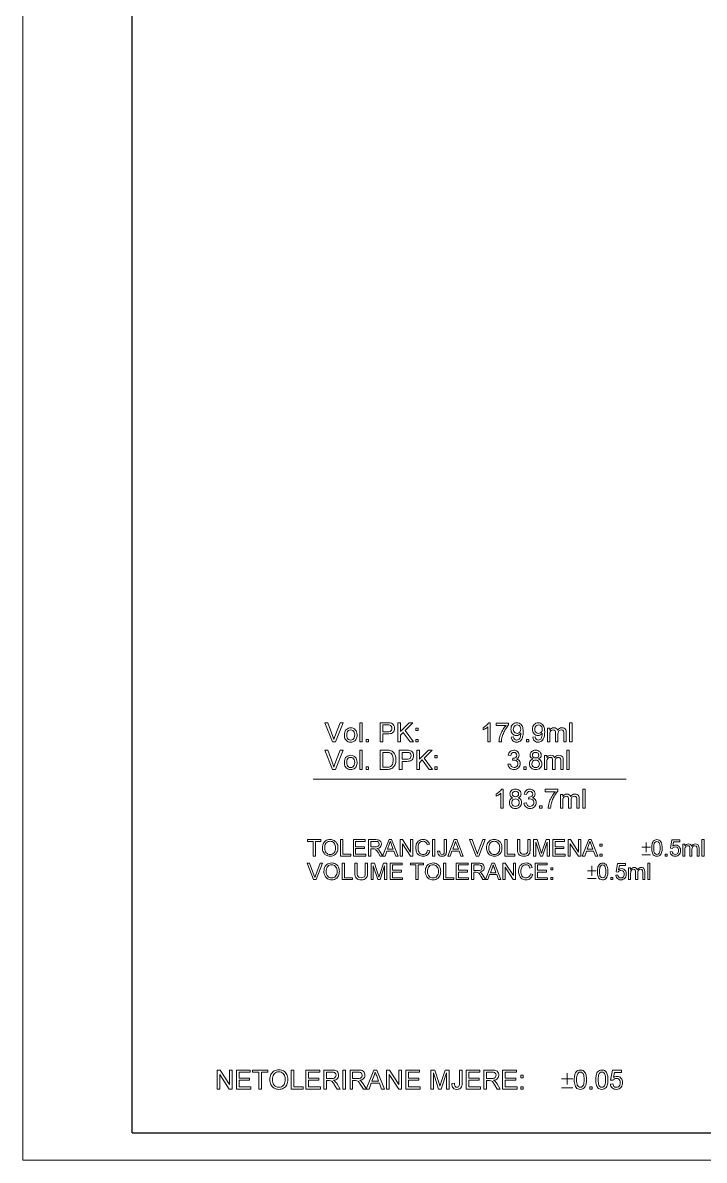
# Model space of a CAD drawing. Extents: x 0 to 297, y 0 to 420.
# Drawn here: x 0 to 124.7, y 0 to 208.2 of the extents above; entities that cross this region are included whole.
import ezdxf

# ---------------------------------------------------------------- set-up
doc = ezdxf.new("R2010")
doc.units = 0

msp = doc.modelspace()

# ---------------------------------------------------------------- linework, layer by layer
at = {"color": 7, "lineweight": 13}
for q in [(0, 420), (297, 0)]:
    msp.add_line((0, 0), q, dxfattribs=at)
at = {"color": 7, "lineweight": 30}
for q in [(20, 415), (292, 5)]:
    msp.add_line((20, 5), q, dxfattribs=at)
at = {"color": 7, "lineweight": 18}
msp.add_line((53.11, 69.75), (110.39, 69.75), dxfattribs=at)
at = {"color": 7, "lineweight": 13}
for points in [[(56.68, 76.58), (55.27, 80.08), (55.79, 80.08), (56.74, 77.56), (56.81, 77.37), (56.88, 77.18), (56.93, 77), (56.99, 77.19), (57.05, 77.38), (57.12, 77.56), (58.08, 80.08), (58.6, 80.08), (57.24, 76.58)], [(58.83, 77.85), (58.84, 78.11), (58.89, 78.35), (58.97, 78.55), (59.07, 78.73), (59.21, 78.88), (59.38, 79), (59.57, 79.09), (59.77, 79.14), (60, 79.16), (60.24, 79.14), (60.46, 79.07), (60.66, 78.97), (60.83, 78.82), (60.98, 78.63), (61.08, 78.42), (61.14, 78.17), (61.16, 77.88), (61.15, 77.65), (61.12, 77.45), (61.08, 77.27), (61.02, 77.12), (60.91, 76.95), (60.77, 76.8), (60.6, 76.69), (60.41, 76.6), (60.21, 76.55), (60, 76.53), (59.75, 76.56), (59.52, 76.62), (59.32, 76.72), (59.15, 76.87), (59.03, 77.02), (58.94, 77.19), (58.88, 77.39), (58.84, 77.6)], [(61.65, 76.58), (61.65, 80.08), (62.08, 80.08), (62.08, 76.58)], [(65.39, 76.58), (65.39, 80.08), (66.69, 80.08), (66.9, 80.08), (67.07, 80.07), (67.21, 80.05), (67.44, 79.99), (67.63, 79.89), (67.79, 79.75), (67.91, 79.56), (67.99, 79.33), (68.01, 79.09), (68, 78.88), (67.95, 78.68), (67.86, 78.51), (67.74, 78.35), (67.61, 78.24), (67.45, 78.15), (67.25, 78.09), (67.01, 78.05), (66.75, 78.04), (65.88, 78.04), (65.88, 76.58)], [(65.88, 78.43), (66.74, 78.43), (67, 78.45), (67.2, 78.51), (67.35, 78.6), (67.45, 78.73), (67.51, 78.89), (67.53, 79.07), (67.5, 79.28), (67.42, 79.45), (67.3, 79.59), (67.14, 79.66), (66.98, 79.69), (66.73, 79.69), (65.88, 79.69)], [(68.6, 76.58), (68.6, 80.08), (69.08, 80.08), (69.08, 78.46), (70.7, 80.08), (71.37, 80.08), (69.93, 78.64), (71.47, 76.58), (70.87, 76.58), (69.59, 78.3), (69.08, 77.8), (69.08, 76.58)], [(85.51, 76.58), (85.08, 76.58), (85.08, 79.31), (84.96, 79.21), (84.82, 79.11), (84.66, 79.02), (84.5, 78.93), (84.34, 78.85), (84.2, 78.79), (84.2, 79.21), (84.38, 79.3), (84.55, 79.39), (84.7, 79.5), (84.84, 79.62), (85.01, 79.78), (85.14, 79.93), (85.23, 80.08), (85.51, 80.08)], [(86.58, 79.6), (86.58, 80.03), (88.87, 80.03), (88.87, 79.68), (88.74, 79.53), (88.61, 79.36), (88.48, 79.17), (88.35, 78.96), (88.22, 78.74), (88.11, 78.54), (88.02, 78.35), (87.93, 78.15), (87.85, 77.94), (87.78, 77.74), (87.72, 77.54), (87.66, 77.31), (87.61, 77.08), (87.58, 76.84), (87.56, 76.58), (87.12, 76.58), (87.13, 76.75), (87.15, 76.94), (87.18, 77.14), (87.23, 77.35), (87.29, 77.57), (87.36, 77.8), (87.45, 78.03), (87.54, 78.25), (87.65, 78.47), (87.77, 78.69), (87.9, 78.9), (88.03, 79.09), (88.16, 79.27), (88.29, 79.44), (88.43, 79.6)], [(89.35, 77.46), (89.79, 77.51), (89.86, 77.24), (89.98, 77.06), (90.14, 76.96), (90.34, 76.92), (90.52, 76.94), (90.68, 77.01), (90.81, 77.11), (90.91, 77.23), (90.98, 77.4), (91.05, 77.61), (91.08, 77.78), (91.1, 77.95), (91.11, 78.12), (91.1, 78.21), (90.96, 78.02), (90.77, 77.88), (90.54, 77.78), (90.3, 77.75), (90.1, 77.77), (89.92, 77.83), (89.75, 77.93), (89.6, 78.07), (89.47, 78.24), (89.38, 78.43), (89.32, 78.65), (89.31, 78.9), (89.33, 79.15), (89.38, 79.38), (89.48, 79.58), (89.61, 79.76), (89.77, 79.9), (89.95, 80), (90.16, 80.06), (90.38, 80.08), (90.59, 80.06), (90.79, 80), (90.98, 79.9), (91.15, 79.76), (91.29, 79.59), (91.4, 79.38), (91.46, 79.19), (91.51, 78.97), (91.53, 78.7), (91.54, 78.4), (91.54, 78.15), (91.52, 77.91), (91.49, 77.7), (91.45, 77.51), (91.4, 77.34), (91.29, 77.1), (91.15, 76.9), (90.98, 76.74), (90.78, 76.63), (90.56, 76.56), (90.32, 76.53), (90.07, 76.56), (89.85, 76.64), (89.66, 76.78), (89.51, 76.96), (89.41, 77.19)], [(91.1, 78.91), (91.08, 79.13), (91.02, 79.32), (90.92, 79.48), (90.79, 79.6), (90.63, 79.67), (90.44, 79.69), (90.25, 79.67), (90.08, 79.59), (89.94, 79.47), (89.83, 79.3), (89.77, 79.1), (89.74, 78.87), (89.76, 78.67), (89.83, 78.49), (89.93, 78.34), (90.07, 78.23), (90.24, 78.16), (90.43, 78.14), (90.62, 78.16), (90.78, 78.23), (90.92, 78.34), (91.02, 78.5), (91.08, 78.68)], [(93.29, 77.46), (93.73, 77.51), (93.8, 77.24), (93.92, 77.06), (94.08, 76.96), (94.28, 76.92), (94.45, 76.94), (94.62, 77.01), (94.75, 77.11), (94.85, 77.23), (94.92, 77.4), (94.98, 77.61), (95.02, 77.78), (95.04, 77.95), (95.04, 78.12), (95.04, 78.21), (94.9, 78.02), (94.7, 77.88), (94.48, 77.78), (94.24, 77.75), (94.04, 77.77), (93.85, 77.83), (93.69, 77.93), (93.53, 78.07), (93.41, 78.24), (93.32, 78.43), (93.26, 78.65), (93.24, 78.9), (93.26, 79.15), (93.32, 79.38), (93.42, 79.58), (93.55, 79.76), (93.71, 79.9), (93.89, 80), (94.09, 80.06), (94.31, 80.08), (94.53, 80.06), (94.73, 80), (94.92, 79.9), (95.09, 79.76), (95.23, 79.59), (95.34, 79.38), (95.4, 79.19), (95.44, 78.97), (95.47, 78.7), (95.48, 78.4), (95.47, 78.15), (95.46, 77.91), (95.43, 77.7), (95.39, 77.51), (95.34, 77.34), (95.23, 77.1), (95.09, 76.9), (94.91, 76.74), (94.72, 76.63), (94.5, 76.56), (94.25, 76.53), (94, 76.56), (93.78, 76.64), (93.6, 76.78), (93.45, 76.96), (93.35, 77.19)], [(95.04, 78.91), (95.02, 79.13), (94.96, 79.32), (94.86, 79.48), (94.73, 79.6), (94.57, 79.67), (94.38, 79.69), (94.19, 79.67), (94.02, 79.59), (93.88, 79.47), (93.77, 79.3), (93.7, 79.1), (93.68, 78.87), (93.7, 78.67), (93.76, 78.49), (93.87, 78.34), (94.01, 78.23), (94.17, 78.16), (94.37, 78.14), (94.55, 78.16), (94.72, 78.23), (94.85, 78.34), (94.96, 78.5), (95.02, 78.68)], [(95.97, 76.58), (95.97, 79.11), (96.4, 79.11), (96.4, 78.73), (96.54, 78.91), (96.71, 79.04), (96.92, 79.13), (97.15, 79.16), (97.4, 79.13), (97.6, 79.04), (97.74, 78.89), (97.84, 78.7), (98, 78.9), (98.19, 79.04), (98.4, 79.13), (98.63, 79.16), (98.86, 79.14), (99.06, 79.07), (99.21, 78.95), (99.33, 78.79), (99.39, 78.58), (99.42, 78.31), (99.42, 76.58), (98.98, 76.58), (98.98, 78.16), (98.97, 78.38), (98.94, 78.52), (98.79, 78.7), (98.67, 78.75), (98.53, 78.77), (98.29, 78.73), (98.09, 78.6), (97.99, 78.46), (97.93, 78.27), (97.91, 78.03), (97.91, 76.58), (97.47, 76.58), (97.47, 78.21), (97.45, 78.45), (97.37, 78.63), (97.23, 78.74), (97.03, 78.77), (96.85, 78.75), (96.69, 78.68), (96.56, 78.56), (96.47, 78.4), (96.43, 78.26), (96.41, 78.09), (96.4, 77.88), (96.4, 76.58)], [(100.05, 76.58), (100.05, 80.08), (100.49, 80.08), (100.49, 76.58)], [(59.26, 77.85), (59.29, 77.57), (59.36, 77.33), (59.47, 77.15), (59.62, 77.03), (59.8, 76.95), (60, 76.92), (60.19, 76.95), (60.36, 77.03), (60.52, 77.16), (60.63, 77.34), (60.7, 77.57), (60.72, 77.86), (60.7, 78.14), (60.63, 78.36), (60.51, 78.54), (60.36, 78.67), (60.19, 78.75), (60, 78.77), (59.8, 78.75), (59.62, 78.67), (59.47, 78.54), (59.36, 78.36), (59.29, 78.13)], [(71.9, 78.67), (71.9, 79.11), (72.34, 79.11), (72.34, 78.67)], [(56.68, 71.56), (55.27, 75.06), (55.79, 75.06), (56.74, 72.54), (56.81, 72.34), (56.88, 72.15), (56.93, 71.97), (56.99, 72.16), (57.05, 72.35), (57.12, 72.54), (58.08, 75.06), (58.6, 75.06), (57.24, 71.56)], [(61.65, 71.56), (61.65, 75.06), (62.08, 75.06), (62.08, 71.56)], [(62.81, 76.58), (62.81, 77.02), (63.25, 77.02), (63.25, 76.58)], [(65.39, 71.56), (65.39, 75.06), (66.58, 75.06), (66.83, 75.05), (67.04, 75.04), (67.2, 75.01), (67.39, 74.95), (67.56, 74.87), (67.71, 74.76), (67.88, 74.59), (68.02, 74.39), (68.12, 74.16), (68.18, 73.97), (68.22, 73.77), (68.25, 73.55), (68.26, 73.33), (68.25, 73.07), (68.22, 72.84), (68.17, 72.62), (68.1, 72.43), (68.02, 72.26), (67.93, 72.11), (67.78, 71.93), (67.61, 71.79), (67.42, 71.69), (67.2, 71.62), (67.03, 71.58), (66.84, 71.56), (66.64, 71.56)], [(68.89, 71.56), (68.89, 75.06), (70.19, 75.06), (70.4, 75.05), (70.57, 75.04), (70.71, 75.03), (70.94, 74.96), (71.13, 74.86), (71.29, 74.72), (71.41, 74.53), (71.49, 74.31), (71.51, 74.06), (71.5, 73.85), (71.45, 73.66), (71.36, 73.48), (71.24, 73.32), (71.11, 73.21), (70.95, 73.13), (70.75, 73.06), (70.51, 73.03), (70.25, 73.02), (69.38, 73.02), (69.38, 71.56)], [(71.9, 76.58), (71.9, 77.02), (72.34, 77.02), (72.34, 76.58)], [(72.1, 71.56), (72.1, 75.06), (72.58, 75.06), (72.58, 73.44), (74.2, 75.06), (74.87, 75.06), (73.43, 73.62), (74.97, 71.56), (74.37, 71.56), (73.09, 73.28), (72.58, 72.77), (72.58, 71.56)], [(88.77, 72.48), (89.21, 72.53), (89.27, 72.33), (89.34, 72.17), (89.44, 72.05), (89.63, 71.94), (89.87, 71.9), (90.07, 71.92), (90.24, 71.99), (90.38, 72.1), (90.49, 72.25), (90.55, 72.41), (90.57, 72.6), (90.55, 72.78), (90.49, 72.94), (90.38, 73.07), (90.25, 73.18), (90.09, 73.24), (89.91, 73.26), (89.77, 73.25), (89.61, 73.21), (89.66, 73.6), (89.73, 73.59), (89.96, 73.63), (90.18, 73.73), (90.33, 73.9), (90.38, 74.15), (90.34, 74.36), (90.23, 74.52), (90.06, 74.63), (89.84, 74.67), (89.63, 74.63), (89.46, 74.52), (89.33, 74.34), (89.26, 74.09), (88.82, 74.13), (88.87, 74.34), (88.94, 74.52), (89.04, 74.68), (89.16, 74.82), (89.36, 74.95), (89.58, 75.03), (89.83, 75.06), (90.01, 75.04), (90.18, 75), (90.34, 74.94), (90.54, 74.79), (90.69, 74.6), (90.78, 74.39), (90.81, 74.16), (90.78, 73.94), (90.69, 73.75), (90.54, 73.58), (90.33, 73.46), (90.53, 73.39), (90.69, 73.29), (90.82, 73.16), (90.93, 73), (90.99, 72.81), (91.01, 72.6), (90.99, 72.38), (90.93, 72.18), (90.82, 71.99), (90.68, 71.83), (90.51, 71.69), (90.31, 71.59), (90.1, 71.53), (89.86, 71.51), (89.64, 71.53), (89.45, 71.58), (89.27, 71.66), (89.11, 71.78), (88.98, 71.93), (88.88, 72.09), (88.81, 72.28)], [(92.17, 76.58), (92.17, 77.02), (92.61, 77.02), (92.61, 76.58)], [(93.33, 73.47), (93.1, 73.58), (92.94, 73.74), (92.84, 73.94), (92.81, 74.17), (92.84, 74.41), (92.93, 74.62), (93.08, 74.8), (93.23, 74.91), (93.41, 74.99), (93.6, 75.04), (93.82, 75.06), (94.04, 75.04), (94.24, 74.99), (94.41, 74.91), (94.57, 74.8), (94.72, 74.61), (94.82, 74.4), (94.85, 74.16), (94.82, 73.93), (94.72, 73.74), (94.56, 73.58), (94.33, 73.47), (94.52, 73.38), (94.67, 73.27), (94.79, 73.13), (94.88, 72.96), (94.93, 72.77), (94.95, 72.57), (94.93, 72.35), (94.87, 72.16), (94.77, 71.98), (94.64, 71.81), (94.47, 71.68), (94.28, 71.59), (94.07, 71.53), (93.83, 71.51), (93.59, 71.53), (93.37, 71.59), (93.18, 71.68), (93.02, 71.82), (92.88, 71.98), (92.79, 72.16), (92.73, 72.36), (92.71, 72.58), (92.73, 72.8), (92.78, 72.99), (92.87, 73.15), (92.99, 73.29), (93.15, 73.39)], [(99.51, 71.56), (99.51, 75.06), (99.95, 75.06), (99.95, 71.56)], [(58.83, 72.82), (58.84, 73.09), (58.89, 73.32), (58.97, 73.53), (59.07, 73.71), (59.21, 73.86), (59.38, 73.98), (59.57, 74.06), (59.77, 74.12), (60, 74.13), (60.24, 74.11), (60.46, 74.05), (60.66, 73.94), (60.83, 73.79), (60.98, 73.61), (61.08, 73.39), (61.14, 73.14), (61.16, 72.86), (61.15, 72.63), (61.12, 72.42), (61.08, 72.25), (61.02, 72.09), (60.91, 71.92), (60.77, 71.78), (60.6, 71.66), (60.41, 71.58), (60.21, 71.53), (60, 71.51), (59.75, 71.53), (59.52, 71.59), (59.32, 71.7), (59.15, 71.85), (59.03, 71.99), (58.94, 72.17), (58.88, 72.36), (58.84, 72.58)], [(59.26, 72.82), (59.29, 72.54), (59.36, 72.31), (59.47, 72.13), (59.62, 72), (59.8, 71.92), (60, 71.9), (60.19, 71.92), (60.36, 72), (60.52, 72.13), (60.63, 72.31), (60.7, 72.55), (60.72, 72.84), (60.7, 73.11), (60.63, 73.34), (60.51, 73.51), (60.36, 73.64), (60.19, 73.72), (60, 73.75), (59.8, 73.72), (59.62, 73.64), (59.47, 73.52), (59.36, 73.34), (59.29, 73.11)], [(65.88, 71.95), (66.6, 71.95), (66.81, 71.95), (66.98, 71.98), (67.13, 72.01), (67.3, 72.09), (67.43, 72.2), (67.53, 72.32), (67.61, 72.47), (67.68, 72.65), (67.73, 72.85), (67.76, 73.08), (67.77, 73.33), (67.76, 73.6), (67.73, 73.83), (67.67, 74.03), (67.6, 74.19), (67.47, 74.37), (67.33, 74.51), (67.17, 74.6), (67.03, 74.64), (66.83, 74.66), (66.59, 74.67), (65.88, 74.67)], [(69.38, 73.41), (70.24, 73.41), (70.5, 73.42), (70.7, 73.48), (70.85, 73.57), (70.95, 73.7), (71.01, 73.86), (71.03, 74.05), (71, 74.25), (70.92, 74.43), (70.8, 74.56), (70.64, 74.64), (70.48, 74.66), (70.23, 74.67), (69.38, 74.67)], [(75.4, 73.65), (75.4, 74.09), (75.84, 74.09), (75.84, 73.65)], [(93.15, 72.59), (93.16, 72.41), (93.22, 72.24), (93.31, 72.1), (93.46, 71.99), (93.64, 71.92), (93.83, 71.9), (94.03, 71.92), (94.19, 71.98), (94.33, 72.09), (94.43, 72.23), (94.49, 72.39), (94.51, 72.57), (94.49, 72.76), (94.43, 72.92), (94.32, 73.06), (94.18, 73.17), (94.02, 73.24), (93.82, 73.26), (93.62, 73.24), (93.46, 73.17), (93.32, 73.07), (93.23, 72.93), (93.17, 72.77)], [(93.24, 74.17), (93.28, 73.96), (93.4, 73.79), (93.58, 73.68), (93.83, 73.65), (94.08, 73.68), (94.26, 73.79), (94.37, 73.96), (94.41, 74.15), (94.37, 74.35), (94.26, 74.52), (94.07, 74.63), (93.83, 74.67), (93.58, 74.63), (93.4, 74.52), (93.28, 74.36)], [(95.43, 71.56), (95.43, 74.09), (95.87, 74.09), (95.87, 73.71), (96, 73.88), (96.18, 74.02), (96.38, 74.1), (96.61, 74.13), (96.86, 74.1), (97.06, 74.01), (97.21, 73.87), (97.31, 73.67), (97.47, 73.88), (97.66, 74.02), (97.86, 74.11), (98.09, 74.13), (98.33, 74.11), (98.52, 74.04), (98.68, 73.93), (98.79, 73.76), (98.86, 73.55), (98.88, 73.29), (98.88, 71.56), (98.45, 71.56), (98.45, 73.13), (98.43, 73.35), (98.4, 73.5), (98.25, 73.68), (98.13, 73.73), (97.99, 73.75), (97.75, 73.7), (97.55, 73.57), (97.45, 73.43), (97.4, 73.24), (97.38, 73.01), (97.38, 71.56), (96.94, 71.56), (96.94, 73.18), (96.91, 73.43), (96.83, 73.6), (96.7, 73.71), (96.49, 73.75), (96.32, 73.72), (96.16, 73.65), (96.03, 73.54), (95.94, 73.38), (95.9, 73.24), (95.88, 73.06), (95.87, 72.85), (95.87, 71.56)], [(62.81, 71.56), (62.81, 72), (63.25, 72), (63.25, 71.56)], [(75.4, 71.56), (75.4, 72), (75.84, 72), (75.84, 71.56)], [(91.64, 71.56), (91.64, 72), (92.08, 72), (92.08, 71.56)], [(87.9, 64.44), (87.46, 64.44), (87.46, 67.17), (87.35, 67.07), (87.21, 66.97), (87.05, 66.88), (86.88, 66.79), (86.73, 66.71), (86.59, 66.65), (86.59, 67.07), (86.77, 67.16), (86.93, 67.26), (87.09, 67.36), (87.23, 67.48), (87.39, 67.64), (87.52, 67.79), (87.62, 67.94), (87.9, 67.94)], [(89.64, 66.35), (89.41, 66.47), (89.24, 66.63), (89.15, 66.82), (89.12, 67.06), (89.15, 67.29), (89.24, 67.5), (89.39, 67.69), (89.54, 67.8), (89.72, 67.88), (89.91, 67.93), (90.13, 67.94), (90.35, 67.93), (90.55, 67.88), (90.72, 67.8), (90.87, 67.68), (91.03, 67.49), (91.13, 67.28), (91.16, 67.04), (91.13, 66.82), (91.03, 66.63), (90.87, 66.47), (90.64, 66.35), (90.83, 66.27), (90.98, 66.15), (91.1, 66.01), (91.18, 65.85), (91.24, 65.66), (91.25, 65.45), (91.23, 65.24), (91.18, 65.04), (91.08, 64.86), (90.95, 64.7), (90.78, 64.57), (90.59, 64.47), (90.38, 64.41), (90.14, 64.4), (89.9, 64.41), (89.68, 64.47), (89.49, 64.57), (89.33, 64.7), (89.19, 64.86), (89.1, 65.05), (89.04, 65.25), (89.02, 65.47), (89.04, 65.68), (89.09, 65.87), (89.18, 66.04), (89.3, 66.18), (89.46, 66.28)], [(89.55, 67.06), (89.59, 66.85), (89.7, 66.68), (89.89, 66.57), (90.14, 66.53), (90.39, 66.57), (90.57, 66.68), (90.68, 66.84), (90.72, 67.04), (90.68, 67.24), (90.56, 67.41), (90.38, 67.52), (90.14, 67.55), (89.89, 67.52), (89.71, 67.41), (89.59, 67.25)], [(91.69, 65.37), (92.13, 65.42), (92.19, 65.21), (92.26, 65.05), (92.36, 64.93), (92.55, 64.82), (92.79, 64.78), (92.99, 64.81), (93.16, 64.87), (93.3, 64.99), (93.41, 65.13), (93.47, 65.3), (93.49, 65.49), (93.47, 65.67), (93.41, 65.82), (93.3, 65.96), (93.17, 66.06), (93.01, 66.12), (92.83, 66.14), (92.69, 66.13), (92.53, 66.1), (92.58, 66.49), (92.65, 66.48), (92.88, 66.51), (93.1, 66.62), (93.25, 66.79), (93.3, 67.04), (93.26, 67.24), (93.15, 67.41), (92.98, 67.52), (92.76, 67.55), (92.55, 67.52), (92.38, 67.41), (92.25, 67.23), (92.18, 66.97), (91.74, 67.02), (91.79, 67.23), (91.86, 67.41), (91.96, 67.57), (92.08, 67.7), (92.28, 67.84), (92.5, 67.92), (92.75, 67.94), (92.93, 67.93), (93.1, 67.89), (93.26, 67.82), (93.46, 67.68), (93.61, 67.49), (93.7, 67.27), (93.73, 67.04), (93.7, 66.83), (93.61, 66.64), (93.46, 66.47), (93.25, 66.34), (93.45, 66.28), (93.61, 66.18), (93.75, 66.05), (93.85, 65.88), (93.91, 65.7), (93.93, 65.49), (93.91, 65.27), (93.85, 65.06), (93.74, 64.88), (93.6, 64.71), (93.43, 64.57), (93.23, 64.47), (93.02, 64.41), (92.78, 64.4), (92.56, 64.41), (92.37, 64.46), (92.19, 64.55), (92.03, 64.67), (91.9, 64.81), (91.8, 64.98), (91.73, 65.16)], [(95.58, 67.46), (95.58, 67.9), (97.87, 67.9), (97.87, 67.54), (97.73, 67.39), (97.6, 67.22), (97.47, 67.03), (97.34, 66.82), (97.21, 66.6), (97.11, 66.4), (97.01, 66.21), (96.93, 66.01), (96.85, 65.8), (96.78, 65.6), (96.71, 65.4), (96.66, 65.17), (96.61, 64.94), (96.58, 64.7), (96.55, 64.44), (96.12, 64.44), (96.12, 64.61), (96.15, 64.8), (96.18, 65), (96.23, 65.21), (96.29, 65.43), (96.36, 65.66), (96.45, 65.89), (96.54, 66.11), (96.65, 66.33), (96.77, 66.55), (96.89, 66.76), (97.02, 66.95), (97.15, 67.14), (97.29, 67.3), (97.43, 67.46)], [(98.35, 64.44), (98.35, 66.97), (98.79, 66.97), (98.79, 66.59), (98.92, 66.77), (99.1, 66.9), (99.3, 66.99), (99.53, 67.02), (99.78, 66.99), (99.98, 66.9), (100.13, 66.75), (100.23, 66.56), (100.39, 66.76), (100.58, 66.91), (100.78, 66.99), (101.02, 67.02), (101.25, 67), (101.44, 66.93), (101.6, 66.81), (101.71, 66.65), (101.78, 66.44), (101.8, 66.17), (101.8, 64.44), (101.37, 64.44), (101.37, 66.02), (101.35, 66.24), (101.32, 66.38), (101.17, 66.56), (101.05, 66.61), (100.91, 66.63), (100.67, 66.59), (100.47, 66.46), (100.37, 66.32), (100.32, 66.13), (100.3, 65.9), (100.3, 64.44), (99.86, 64.44), (99.86, 66.07), (99.83, 66.31), (99.75, 66.49), (99.62, 66.6), (99.41, 66.63), (99.24, 66.61), (99.08, 66.54), (98.95, 66.42), (98.86, 66.26), (98.82, 66.12), (98.8, 65.95), (98.79, 65.74), (98.79, 64.44)], [(102.43, 64.44), (102.43, 67.94), (102.87, 67.94), (102.87, 64.44)], [(89.46, 65.47), (89.47, 65.3), (89.53, 65.13), (89.62, 64.98), (89.77, 64.87), (89.95, 64.81), (90.14, 64.78), (90.34, 64.81), (90.5, 64.87), (90.64, 64.97), (90.74, 65.11), (90.8, 65.27), (90.82, 65.46), (90.8, 65.64), (90.73, 65.81), (90.63, 65.95), (90.49, 66.06), (90.32, 66.12), (90.13, 66.15), (89.93, 66.12), (89.77, 66.06), (89.63, 65.95), (89.53, 65.81), (89.48, 65.65)], [(94.56, 64.44), (94.56, 64.88), (95, 64.88), (95, 64.44)], [(53.11, 55.69), (53.11, 58.35), (52.11, 58.35), (52.11, 58.69), (54.53, 58.69), (54.53, 58.35), (53.53, 58.35), (53.53, 55.69)], [(54.82, 57.15), (54.84, 57.43), (54.88, 57.69), (54.96, 57.92), (55.07, 58.13), (55.22, 58.31), (55.38, 58.46), (55.57, 58.58), (55.77, 58.66), (56, 58.71), (56.24, 58.73), (56.44, 58.72), (56.63, 58.68), (56.81, 58.62), (56.98, 58.53), (57.18, 58.38), (57.35, 58.2), (57.48, 57.98), (57.56, 57.8), (57.61, 57.61), (57.64, 57.4), (57.65, 57.18), (57.64, 56.96), (57.61, 56.75), (57.55, 56.56), (57.47, 56.37), (57.33, 56.15), (57.16, 55.97), (56.96, 55.83), (56.73, 55.73), (56.49, 55.67), (56.24, 55.65), (56.03, 55.66), (55.84, 55.7), (55.66, 55.76), (55.49, 55.85), (55.29, 56), (55.12, 56.19), (54.99, 56.4), (54.92, 56.58), (54.86, 56.77), (54.83, 56.95)], [(55.24, 57.14), (55.25, 56.89), (55.31, 56.66), (55.4, 56.46), (55.52, 56.29), (55.67, 56.15), (55.84, 56.06), (56.03, 56), (56.23, 55.98), (56.44, 56), (56.63, 56.06), (56.8, 56.16), (56.95, 56.29), (57.08, 56.47), (57.17, 56.67), (57.22, 56.91), (57.24, 57.19), (57.22, 57.42), (57.18, 57.63), (57.12, 57.82), (57.02, 57.99), (56.9, 58.13), (56.76, 58.25), (56.6, 58.33), (56.43, 58.38), (56.24, 58.4), (56.04, 58.38), (55.86, 58.32), (55.69, 58.23), (55.53, 58.11), (55.43, 57.98), (55.34, 57.81), (55.28, 57.62), (55.25, 57.4)], [(58.15, 55.69), (58.15, 58.69), (58.57, 58.69), (58.57, 56.02), (60.03, 56.02), (60.03, 55.69)], [(60.49, 55.69), (60.49, 58.69), (62.65, 58.69), (62.65, 58.35), (60.9, 58.35), (60.9, 57.4), (62.53, 57.4), (62.53, 57.06), (60.9, 57.06), (60.9, 56.02), (62.74, 56.02), (62.74, 55.69)], [(63.28, 55.69), (63.28, 58.69), (64.59, 58.69), (64.82, 58.68), (65.02, 58.65), (65.17, 58.61), (65.35, 58.5), (65.49, 58.32), (65.58, 58.11), (65.61, 57.87), (65.59, 57.67), (65.52, 57.5), (65.41, 57.34), (65.26, 57.21), (65.05, 57.12), (64.8, 57.06), (64.94, 56.99), (65.03, 56.91), (65.14, 56.8), (65.25, 56.66), (65.35, 56.51), (65.85, 55.69), (65.37, 55.69), (64.99, 56.32), (64.84, 56.56), (64.71, 56.73), (64.61, 56.85), (64.52, 56.93), (64.35, 57.01), (64.14, 57.02), (63.69, 57.02), (63.69, 55.69)], [(63.69, 57.35), (64.51, 57.35), (64.74, 57.37), (64.91, 57.41), (65.03, 57.48), (65.12, 57.59), (65.18, 57.72), (65.19, 57.86), (65.16, 58.06), (65.05, 58.22), (64.87, 58.32), (64.6, 58.35), (63.69, 58.35)], [(65.82, 55.69), (67.01, 58.69), (67.47, 58.69), (68.66, 55.69), (68.22, 55.69), (67.89, 56.6), (66.6, 56.6), (66.27, 55.69)], [(66.72, 56.94), (67.76, 56.94), (67.47, 57.75), (67.38, 57.98), (67.31, 58.18), (67.24, 58.35), (67.18, 58.17), (67.11, 57.99), (67.04, 57.8)], [(69.02, 55.69), (69.02, 58.69), (69.46, 58.69), (70.94, 56.42), (70.94, 58.69), (71.35, 58.69), (71.35, 55.69), (70.91, 55.69), (69.44, 57.95), (69.44, 55.69)], [(74.06, 56.74), (74.48, 56.64), (74.41, 56.41), (74.31, 56.21), (74.19, 56.04), (74.04, 55.9), (73.88, 55.79), (73.69, 55.71), (73.49, 55.66), (73.27, 55.65), (73.04, 55.66), (72.84, 55.7), (72.66, 55.76), (72.5, 55.84), (72.32, 55.99), (72.17, 56.18), (72.05, 56.41), (71.98, 56.6), (71.94, 56.8), (71.91, 57), (71.9, 57.21), (71.91, 57.44), (71.94, 57.65), (71.99, 57.84), (72.07, 58.02), (72.2, 58.24), (72.36, 58.41), (72.56, 58.55), (72.78, 58.65), (73.01, 58.71), (73.26, 58.73), (73.47, 58.72), (73.66, 58.67), (73.83, 58.6), (73.99, 58.5), (74.12, 58.38), (74.24, 58.23), (74.33, 58.06), (74.4, 57.86), (73.98, 57.77), (73.91, 57.97), (73.81, 58.13), (73.7, 58.25), (73.49, 58.36), (73.24, 58.4), (73.04, 58.38), (72.86, 58.32), (72.7, 58.23), (72.57, 58.11), (72.47, 57.96), (72.4, 57.79), (72.35, 57.6), (72.32, 57.41), (72.31, 57.21), (72.32, 56.97), (72.36, 56.75), (72.42, 56.55), (72.5, 56.37), (72.61, 56.23), (72.75, 56.12), (72.9, 56.04), (73.06, 56), (73.23, 55.98), (73.43, 56), (73.61, 56.06), (73.77, 56.17), (73.9, 56.32), (74, 56.51)], [(74.98, 55.69), (74.98, 58.69), (75.4, 58.69), (75.4, 55.69)], [(75.9, 56.56), (76.31, 56.6), (76.33, 56.39), (76.37, 56.23), (76.43, 56.11), (76.55, 56.01), (76.71, 55.98), (76.94, 56.05), (77.07, 56.24), (77.1, 56.39), (77.1, 56.61), (77.1, 58.69), (77.52, 58.69), (77.52, 56.65), (77.51, 56.42), (77.48, 56.22), (77.43, 56.07), (77.32, 55.89), (77.15, 55.75), (76.94, 55.67), (76.69, 55.65), (76.45, 55.67), (76.25, 55.75), (76.1, 55.88), (75.98, 56.05), (75.92, 56.28)], [(77.75, 55.69), (78.94, 58.69), (79.4, 58.69), (80.59, 55.69), (80.15, 55.69), (79.81, 56.6), (78.52, 56.6), (78.19, 55.69)], [(78.65, 56.94), (79.69, 56.94), (79.39, 57.75), (79.3, 57.98), (79.23, 58.18), (79.17, 58.35), (79.1, 58.17), (79.03, 57.99), (78.96, 57.8)], [(82.95, 55.69), (81.75, 58.69), (82.19, 58.69), (83.01, 56.53), (83.07, 56.36), (83.13, 56.2), (83.17, 56.04), (83.22, 56.2), (83.28, 56.37), (83.34, 56.53), (84.15, 58.69), (84.6, 58.69), (83.44, 55.69)], [(84.84, 57.15), (84.86, 57.43), (84.9, 57.69), (84.98, 57.92), (85.09, 58.13), (85.24, 58.31), (85.4, 58.46), (85.59, 58.58), (85.79, 58.66), (86.02, 58.71), (86.26, 58.73), (86.46, 58.72), (86.65, 58.68), (86.83, 58.62), (87, 58.53), (87.2, 58.38), (87.37, 58.2), (87.5, 57.98), (87.58, 57.8), (87.63, 57.61), (87.66, 57.4), (87.67, 57.18), (87.66, 56.96), (87.63, 56.75), (87.57, 56.56), (87.49, 56.37), (87.35, 56.15), (87.18, 55.97), (86.98, 55.83), (86.75, 55.73), (86.51, 55.67), (86.26, 55.65), (86.05, 55.66), (85.86, 55.7), (85.68, 55.76), (85.51, 55.85), (85.31, 56), (85.14, 56.19), (85.01, 56.4), (84.93, 56.58), (84.88, 56.77), (84.85, 56.95)], [(85.26, 57.14), (85.27, 56.89), (85.33, 56.66), (85.42, 56.46), (85.54, 56.29), (85.69, 56.15), (85.86, 56.06), (86.05, 56), (86.25, 55.98), (86.46, 56), (86.65, 56.06), (86.82, 56.16), (86.97, 56.29), (87.1, 56.47), (87.19, 56.67), (87.24, 56.91), (87.26, 57.19), (87.24, 57.42), (87.2, 57.63), (87.14, 57.82), (87.04, 57.99), (86.92, 58.13), (86.78, 58.25), (86.62, 58.33), (86.45, 58.38), (86.26, 58.4), (86.06, 58.38), (85.88, 58.32), (85.71, 58.23), (85.55, 58.11), (85.45, 57.98), (85.36, 57.81), (85.3, 57.62), (85.27, 57.4)], [(88.17, 55.69), (88.17, 58.69), (88.59, 58.69), (88.59, 56.02), (90.05, 56.02), (90.05, 55.69)], [(92.42, 58.69), (92.84, 58.69), (92.84, 56.96), (92.83, 56.68), (92.79, 56.44), (92.74, 56.24), (92.65, 56.08), (92.53, 55.93), (92.37, 55.81), (92.18, 55.72), (91.95, 55.66), (91.68, 55.65), (91.42, 55.66), (91.19, 55.71), (91, 55.79), (90.84, 55.9), (90.71, 56.04), (90.62, 56.21), (90.57, 56.36), (90.53, 56.54), (90.51, 56.74), (90.51, 56.96), (90.51, 58.69), (90.92, 58.69), (90.92, 56.97), (90.93, 56.74), (90.95, 56.55), (90.99, 56.4), (91.09, 56.24), (91.23, 56.12), (91.42, 56.05), (91.65, 56.02), (91.9, 56.04), (92.1, 56.11), (92.24, 56.22), (92.32, 56.34), (92.38, 56.51), (92.41, 56.72), (92.42, 56.97)], [(93.46, 55.69), (93.46, 58.69), (94.08, 58.69), (94.76, 56.58), (94.85, 56.32), (94.9, 56.13), (94.94, 56.26), (94.99, 56.42), (95.05, 56.61), (95.73, 58.69), (96.34, 58.69), (96.34, 55.69), (95.92, 55.69), (95.92, 58.23), (95.11, 55.69), (94.69, 55.69), (93.88, 58.23), (93.88, 55.69)], [(96.96, 55.69), (96.96, 58.69), (99.13, 58.69), (99.13, 58.35), (97.38, 58.35), (97.38, 57.4), (99.01, 57.4), (99.01, 57.06), (97.38, 57.06), (97.38, 56.02), (99.21, 56.02), (99.21, 55.69)], [(99.76, 55.69), (99.76, 58.69), (100.2, 58.69), (101.67, 56.42), (101.67, 58.69), (102.09, 58.69), (102.09, 55.69), (101.65, 55.69), (100.17, 57.95), (100.17, 55.69)], [(102.36, 55.69), (103.55, 58.69), (104.01, 58.69), (105.2, 55.69), (104.76, 55.69), (104.42, 56.6), (103.13, 56.6), (102.8, 55.69)], [(103.26, 56.94), (104.3, 56.94), (104, 57.75), (103.91, 57.98), (103.84, 58.18), (103.78, 58.35), (103.71, 58.17), (103.64, 57.99), (103.57, 57.8)], [(115.06, 57.17), (115.06, 57.42), (115.08, 57.65), (115.12, 57.85), (115.16, 58.03), (115.25, 58.23), (115.35, 58.4), (115.48, 58.52), (115.64, 58.61), (115.81, 58.67), (116.01, 58.69), (116.24, 58.66), (116.44, 58.59), (116.61, 58.47), (116.74, 58.31), (116.83, 58.11), (116.91, 57.87), (116.94, 57.68), (116.97, 57.44), (116.97, 57.17), (116.97, 56.92), (116.95, 56.69), (116.91, 56.49), (116.87, 56.31), (116.78, 56.11), (116.68, 55.94), (116.55, 55.81), (116.4, 55.72), (116.22, 55.66), (116.01, 55.65), (115.75, 55.68), (115.53, 55.77), (115.35, 55.93), (115.26, 56.08), (115.19, 56.25), (115.13, 56.44), (115.09, 56.66), (115.06, 56.9)], [(115.43, 57.17), (115.44, 56.83), (115.47, 56.56), (115.53, 56.35), (115.6, 56.21), (115.79, 56.04), (116.01, 55.98), (116.24, 56.04), (116.43, 56.21), (116.5, 56.35), (116.56, 56.56), (116.59, 56.83), (116.6, 57.17), (116.59, 57.5), (116.56, 57.76), (116.51, 57.97), (116.43, 58.12), (116.25, 58.3), (116.01, 58.35), (115.79, 58.3), (115.61, 58.15), (115.53, 57.99), (115.47, 57.77), (115.44, 57.5)], [(118.43, 56.48), (118.81, 56.52), (118.87, 56.29), (118.99, 56.12), (119.15, 56.01), (119.36, 55.98), (119.62, 56.03), (119.81, 56.17), (119.9, 56.32), (119.96, 56.49), (119.97, 56.69), (119.96, 56.88), (119.91, 57.04), (119.82, 57.18), (119.63, 57.31), (119.37, 57.35), (119.19, 57.33), (119.05, 57.27), (118.94, 57.18), (118.85, 57.06), (118.47, 57.1), (118.76, 58.65), (120.18, 58.65), (120.18, 58.27), (119.07, 58.27), (118.93, 57.5), (119.1, 57.6), (119.28, 57.67), (119.47, 57.69), (119.7, 57.66), (119.91, 57.57), (120.09, 57.42), (120.23, 57.22), (120.32, 56.98), (120.35, 56.72), (120.32, 56.46), (120.25, 56.22), (120.12, 56.01), (119.97, 55.85), (119.79, 55.74), (119.59, 55.67), (119.36, 55.65), (119.11, 55.67), (118.9, 55.75), (118.72, 55.87), (118.57, 56.04), (118.48, 56.24)], [(124.26, 55.69), (124.26, 58.69), (124.64, 58.69), (124.64, 55.69)], [(105.6, 57.48), (105.6, 57.85), (105.97, 57.85), (105.97, 57.48)], [(120.76, 55.69), (120.76, 57.85), (121.14, 57.85), (121.14, 57.53), (121.26, 57.68), (121.4, 57.8), (121.58, 57.87), (121.78, 57.9), (121.99, 57.87), (122.16, 57.79), (122.29, 57.67), (122.37, 57.5), (122.51, 57.67), (122.67, 57.8), (122.85, 57.87), (123.05, 57.9), (123.25, 57.88), (123.41, 57.82), (123.55, 57.72), (123.65, 57.58), (123.7, 57.4), (123.72, 57.17), (123.72, 55.69), (123.35, 55.69), (123.35, 57.04), (123.34, 57.22), (123.31, 57.35), (123.18, 57.5), (122.96, 57.56), (122.75, 57.53), (122.58, 57.41), (122.5, 57.29), (122.45, 57.13), (122.43, 56.93), (122.43, 55.69), (122.06, 55.69), (122.06, 57.08), (122.03, 57.29), (121.97, 57.44), (121.85, 57.53), (121.67, 57.56), (121.53, 57.54), (121.39, 57.48), (121.28, 57.38), (121.2, 57.25), (121.15, 57.06), (121.14, 56.8), (121.14, 55.69)], [(53.2, 51.38), (52, 54.38), (52.44, 54.38), (53.26, 52.22), (53.32, 52.05), (53.38, 51.89), (53.42, 51.73), (53.47, 51.9), (53.53, 52.06), (53.59, 52.22), (54.4, 54.38), (54.85, 54.38), (53.69, 51.38)], [(55.09, 52.84), (55.11, 53.12), (55.15, 53.38), (55.23, 53.62), (55.34, 53.82), (55.49, 54), (55.65, 54.15), (55.84, 54.27), (56.04, 54.35), (56.27, 54.41), (56.51, 54.42), (56.71, 54.41), (56.9, 54.37), (57.08, 54.31), (57.25, 54.22), (57.45, 54.08), (57.62, 53.89), (57.75, 53.67), (57.83, 53.49), (57.88, 53.3), (57.91, 53.09), (57.92, 52.88), (57.91, 52.65), (57.88, 52.45), (57.82, 52.25), (57.74, 52.06), (57.6, 51.84), (57.43, 51.66), (57.23, 51.52), (57, 51.42), (56.76, 51.36), (56.51, 51.34), (56.3, 51.35), (56.11, 51.39), (55.93, 51.45), (55.76, 51.54), (55.56, 51.69), (55.39, 51.88), (55.26, 52.1), (55.18, 52.28), (55.13, 52.46), (55.1, 52.65)], [(58.42, 51.38), (58.42, 54.38), (58.84, 54.38), (58.84, 51.71), (60.3, 51.71), (60.3, 51.38)], [(62.67, 54.38), (63.09, 54.38), (63.09, 52.65), (63.08, 52.37), (63.04, 52.13), (62.99, 51.94), (62.9, 51.77), (62.78, 51.63), (62.62, 51.5), (62.43, 51.41), (62.2, 51.36), (61.93, 51.34), (61.67, 51.35), (61.44, 51.4), (61.25, 51.48), (61.09, 51.59), (60.96, 51.73), (60.87, 51.9), (60.82, 52.05), (60.78, 52.23), (60.76, 52.43), (60.76, 52.65), (60.76, 54.38), (61.17, 54.38), (61.17, 52.67), (61.18, 52.43), (61.2, 52.24), (61.24, 52.1), (61.34, 51.93), (61.48, 51.81), (61.67, 51.74), (61.9, 51.71), (62.15, 51.74), (62.35, 51.8), (62.49, 51.91), (62.57, 52.03), (62.63, 52.2), (62.66, 52.41), (62.67, 52.67)], [(63.71, 51.38), (63.71, 54.38), (64.33, 54.38), (65.01, 52.27), (65.1, 52.01), (65.15, 51.83), (65.19, 51.95), (65.24, 52.11), (65.3, 52.31), (65.98, 54.38), (66.59, 54.38), (66.59, 51.38), (66.17, 51.38), (66.17, 53.92), (65.36, 51.38), (64.94, 51.38), (64.13, 53.92), (64.13, 51.38)], [(67.21, 51.38), (67.21, 54.38), (69.38, 54.38), (69.38, 54.05), (67.63, 54.05), (67.63, 53.09), (69.26, 53.09), (69.26, 52.76), (67.63, 52.76), (67.63, 51.71), (69.46, 51.71), (69.46, 51.38)], [(71.92, 51.38), (71.92, 54.05), (70.92, 54.05), (70.92, 54.38), (73.34, 54.38), (73.34, 54.05), (72.34, 54.05), (72.34, 51.38)], [(73.63, 52.84), (73.65, 53.12), (73.69, 53.38), (73.77, 53.62), (73.88, 53.82), (74.03, 54), (74.19, 54.15), (74.38, 54.27), (74.59, 54.35), (74.81, 54.41), (75.05, 54.42), (75.25, 54.41), (75.44, 54.37), (75.62, 54.31), (75.79, 54.22), (75.99, 54.08), (76.16, 53.89), (76.29, 53.67), (76.37, 53.49), (76.42, 53.3), (76.45, 53.09), (76.46, 52.88), (76.45, 52.65), (76.42, 52.45), (76.36, 52.25), (76.28, 52.06), (76.14, 51.84), (75.97, 51.66), (75.77, 51.52), (75.54, 51.42), (75.3, 51.36), (75.05, 51.34), (74.84, 51.35), (74.65, 51.39), (74.47, 51.45), (74.3, 51.54), (74.1, 51.69), (73.93, 51.88), (73.8, 52.1), (73.73, 52.28), (73.67, 52.46), (73.64, 52.65)], [(76.96, 51.38), (76.96, 54.38), (77.38, 54.38), (77.38, 51.71), (78.84, 51.71), (78.84, 51.38)], [(79.3, 51.38), (79.3, 54.38), (81.46, 54.38), (81.46, 54.05), (79.71, 54.05), (79.71, 53.09), (81.34, 53.09), (81.34, 52.76), (79.71, 52.76), (79.71, 51.71), (81.55, 51.71), (81.55, 51.38)], [(82.09, 51.38), (82.09, 54.38), (83.4, 54.38), (83.64, 54.37), (83.83, 54.34), (83.98, 54.3), (84.16, 54.19), (84.3, 54.02), (84.39, 53.8), (84.42, 53.57), (84.4, 53.37), (84.33, 53.19), (84.22, 53.03), (84.07, 52.9), (83.86, 52.81), (83.61, 52.76), (83.75, 52.68), (83.84, 52.61), (83.95, 52.49), (84.06, 52.36), (84.16, 52.2), (84.66, 51.38), (84.18, 51.38), (83.8, 52.01), (83.65, 52.25), (83.53, 52.43), (83.42, 52.55), (83.33, 52.62), (83.16, 52.7), (82.95, 52.71), (82.51, 52.71), (82.51, 51.38)], [(84.64, 51.38), (85.83, 54.38), (86.29, 54.38), (87.48, 51.38), (87.03, 51.38), (86.7, 52.3), (85.41, 52.3), (85.08, 51.38)], [(87.83, 51.38), (87.83, 54.38), (88.27, 54.38), (89.75, 52.11), (89.75, 54.38), (90.17, 54.38), (90.17, 51.38), (89.72, 51.38), (88.25, 53.65), (88.25, 51.38)], [(92.87, 52.43), (93.29, 52.33), (93.22, 52.11), (93.12, 51.91), (93, 51.74), (92.85, 51.59), (92.69, 51.48), (92.5, 51.4), (92.3, 51.35), (92.08, 51.34), (91.86, 51.35), (91.65, 51.39), (91.47, 51.45), (91.31, 51.53), (91.13, 51.69), (90.98, 51.87), (90.86, 52.1), (90.79, 52.29), (90.75, 52.49), (90.72, 52.69), (90.71, 52.9), (90.72, 53.13), (90.75, 53.34), (90.8, 53.53), (90.88, 53.72), (91.01, 53.93), (91.17, 54.1), (91.37, 54.24), (91.59, 54.34), (91.82, 54.4), (92.07, 54.42), (92.28, 54.41), (92.47, 54.37), (92.64, 54.29), (92.8, 54.19), (92.93, 54.07), (93.05, 53.92), (93.14, 53.75), (93.21, 53.56), (92.79, 53.46), (92.72, 53.66), (92.62, 53.82), (92.51, 53.94), (92.3, 54.05), (92.05, 54.09), (91.85, 54.07), (91.67, 54.02), (91.51, 53.92), (91.38, 53.8), (91.28, 53.65), (91.21, 53.48), (91.16, 53.29), (91.13, 53.1), (91.12, 52.9), (91.14, 52.66), (91.17, 52.44), (91.23, 52.24), (91.31, 52.06), (91.42, 51.92), (91.56, 51.81), (91.71, 51.73), (91.87, 51.69), (92.04, 51.67), (92.24, 51.69), (92.42, 51.76), (92.58, 51.86), (92.71, 52.01), (92.81, 52.2)], [(93.75, 51.38), (93.75, 54.38), (95.92, 54.38), (95.92, 54.05), (94.17, 54.05), (94.17, 53.09), (95.79, 53.09), (95.79, 52.76), (94.17, 52.76), (94.17, 51.71), (96, 51.71), (96, 51.38)], [(105.12, 52.86), (105.13, 53.11), (105.15, 53.34), (105.18, 53.54), (105.23, 53.72), (105.31, 53.92), (105.42, 54.09), (105.55, 54.22), (105.7, 54.31), (105.88, 54.36), (106.08, 54.38), (106.3, 54.36), (106.51, 54.28), (106.67, 54.17), (106.8, 54.01), (106.9, 53.8), (106.97, 53.56), (107.01, 53.37), (107.03, 53.13), (107.04, 52.86), (107.03, 52.61), (107.01, 52.38), (106.98, 52.18), (106.93, 52), (106.85, 51.8), (106.74, 51.63), (106.61, 51.5), (106.46, 51.41), (106.28, 51.36), (106.08, 51.34), (105.82, 51.37), (105.59, 51.47), (105.41, 51.63), (105.32, 51.77), (105.25, 51.94), (105.19, 52.13), (105.15, 52.35), (105.13, 52.59)], [(105.6, 55.69), (105.6, 56.06), (105.97, 56.06), (105.97, 55.69)], [(108.5, 52.17), (108.87, 52.21), (108.94, 51.98), (109.05, 51.81), (109.22, 51.71), (109.43, 51.67), (109.68, 51.72), (109.88, 51.87), (109.97, 52.01), (110.02, 52.18), (110.04, 52.39), (110.02, 52.58), (109.97, 52.74), (109.89, 52.87), (109.7, 53), (109.43, 53.05), (109.26, 53.03), (109.12, 52.97), (109, 52.87), (108.91, 52.76), (108.54, 52.8), (108.83, 54.34), (110.25, 54.34), (110.25, 53.96), (109.14, 53.96), (109, 53.19), (109.17, 53.29), (109.35, 53.36), (109.53, 53.38), (109.77, 53.35), (109.98, 53.26), (110.16, 53.11), (110.3, 52.91), (110.39, 52.68), (110.41, 52.41), (110.39, 52.15), (110.31, 51.91), (110.18, 51.7), (110.03, 51.54), (109.86, 51.43), (109.65, 51.36), (109.43, 51.34), (109.18, 51.36), (108.96, 51.44), (108.78, 51.57), (108.64, 51.74), (108.54, 51.94)], [(114.33, 51.38), (114.33, 54.38), (114.71, 54.38), (114.71, 51.38)], [(117.51, 55.69), (117.51, 56.06), (117.89, 56.06), (117.89, 55.69)], [(55.51, 52.84), (55.52, 52.58), (55.58, 52.35), (55.67, 52.15), (55.79, 51.98), (55.94, 51.85), (56.11, 51.75), (56.3, 51.69), (56.5, 51.67), (56.71, 51.69), (56.9, 51.75), (57.07, 51.85), (57.22, 51.99), (57.35, 52.16), (57.44, 52.37), (57.49, 52.61), (57.51, 52.88), (57.49, 53.11), (57.45, 53.32), (57.39, 53.52), (57.29, 53.68), (57.17, 53.82), (57.03, 53.94), (56.87, 54.02), (56.7, 54.07), (56.51, 54.09), (56.31, 54.07), (56.13, 54.02), (55.96, 53.93), (55.8, 53.8), (55.7, 53.67), (55.61, 53.51), (55.55, 53.31), (55.52, 53.09)], [(74.05, 52.84), (74.07, 52.58), (74.12, 52.35), (74.21, 52.15), (74.33, 51.98), (74.48, 51.85), (74.65, 51.75), (74.84, 51.69), (75.05, 51.67), (75.25, 51.69), (75.44, 51.75), (75.61, 51.85), (75.77, 51.99), (75.89, 52.16), (75.98, 52.37), (76.03, 52.61), (76.05, 52.88), (76.03, 53.11), (75.99, 53.32), (75.93, 53.52), (75.83, 53.68), (75.72, 53.82), (75.57, 53.94), (75.41, 54.02), (75.24, 54.07), (75.05, 54.09), (74.85, 54.07), (74.67, 54.02), (74.5, 53.93), (74.34, 53.8), (74.24, 53.67), (74.15, 53.51), (74.1, 53.31), (74.06, 53.09)], [(82.51, 53.05), (83.32, 53.05), (83.55, 53.06), (83.72, 53.1), (83.84, 53.18), (83.93, 53.28), (83.99, 53.42), (84.01, 53.56), (83.97, 53.75), (83.86, 53.91), (83.68, 54.01), (83.42, 54.05), (82.51, 54.05)], [(85.54, 52.63), (86.57, 52.63), (86.28, 53.44), (86.19, 53.67), (86.12, 53.88), (86.06, 54.05), (85.99, 53.86), (85.92, 53.68), (85.85, 53.49)], [(96.58, 53.17), (96.58, 53.55), (96.96, 53.55), (96.96, 53.17)], [(105.5, 52.86), (105.51, 52.52), (105.54, 52.25), (105.59, 52.04), (105.67, 51.9), (105.85, 51.73), (106.08, 51.67), (106.31, 51.73), (106.5, 51.9), (106.57, 52.04), (106.62, 52.25), (106.65, 52.52), (106.66, 52.86), (106.65, 53.19), (106.62, 53.46), (106.57, 53.66), (106.5, 53.81), (106.31, 53.99), (106.08, 54.05), (105.85, 53.99), (105.67, 53.84), (105.59, 53.68), (105.54, 53.46), (105.51, 53.19)], [(110.83, 51.38), (110.83, 53.55), (111.21, 53.55), (111.21, 53.22), (111.32, 53.37), (111.47, 53.49), (111.64, 53.56), (111.84, 53.59), (112.06, 53.56), (112.23, 53.48), (112.35, 53.36), (112.44, 53.19), (112.58, 53.37), (112.74, 53.49), (112.92, 53.56), (113.11, 53.59), (113.31, 53.57), (113.48, 53.51), (113.61, 53.41), (113.71, 53.27), (113.77, 53.09), (113.79, 52.86), (113.79, 51.38), (113.41, 51.38), (113.41, 52.73), (113.4, 52.92), (113.38, 53.04), (113.25, 53.2), (113.03, 53.26), (112.82, 53.22), (112.65, 53.11), (112.56, 52.99), (112.51, 52.82), (112.5, 52.62), (112.5, 51.38), (112.12, 51.38), (112.12, 52.77), (112.1, 52.98), (112.03, 53.13), (111.91, 53.22), (111.74, 53.26), (111.59, 53.24), (111.45, 53.17), (111.34, 53.08), (111.26, 52.94), (111.22, 52.75), (111.21, 52.49), (111.21, 51.38)], [(96.58, 51.38), (96.58, 51.76), (96.96, 51.76), (96.96, 51.38)], [(107.58, 51.38), (107.58, 51.76), (107.96, 51.76), (107.96, 51.38)], [(35.58, 13.02), (35.58, 16.52), (36.09, 16.52), (37.81, 13.88), (37.81, 16.52), (38.3, 16.52), (38.3, 13.02), (37.78, 13.02), (36.06, 15.67), (36.06, 13.02)], [(39.08, 13.02), (39.08, 16.52), (41.6, 16.52), (41.6, 16.13), (39.56, 16.13), (39.56, 15.02), (41.46, 15.02), (41.46, 14.63), (39.56, 14.63), (39.56, 13.41), (41.7, 13.41), (41.7, 13.02)], [(43.21, 13.02), (43.21, 16.13), (42.04, 16.13), (42.04, 16.52), (44.86, 16.52), (44.86, 16.13), (43.69, 16.13), (43.69, 13.02)], [(45.2, 14.73), (45.21, 15.01), (45.25, 15.26), (45.32, 15.5), (45.41, 15.71), (45.52, 15.91), (45.66, 16.08), (45.82, 16.23), (46, 16.35), (46.19, 16.45), (46.4, 16.52), (46.62, 16.56), (46.86, 16.57), (47.09, 16.56), (47.31, 16.51), (47.52, 16.44), (47.72, 16.34), (47.9, 16.22), (48.06, 16.07), (48.19, 15.89), (48.3, 15.7), (48.39, 15.49), (48.46, 15.26), (48.49, 15.02), (48.51, 14.77), (48.49, 14.51), (48.45, 14.27), (48.39, 14.04), (48.29, 13.82), (48.18, 13.63), (48.04, 13.45), (47.88, 13.31), (47.69, 13.19), (47.49, 13.1), (47.29, 13.03), (47.08, 12.99), (46.85, 12.98), (46.62, 12.99), (46.39, 13.03), (46.18, 13.11), (45.98, 13.21), (45.8, 13.34), (45.64, 13.49), (45.51, 13.67), (45.4, 13.86), (45.31, 14.07), (45.25, 14.28), (45.21, 14.5)], [(45.69, 14.72), (45.7, 14.48), (45.74, 14.26), (45.81, 14.06), (45.9, 13.88), (46.02, 13.73), (46.2, 13.57), (46.39, 13.45), (46.61, 13.39), (46.85, 13.36), (47.1, 13.39), (47.32, 13.46), (47.51, 13.57), (47.69, 13.73), (47.81, 13.89), (47.9, 14.07), (47.97, 14.28), (48.01, 14.51), (48.02, 14.77), (48.01, 14.98), (47.99, 15.17), (47.94, 15.35), (47.88, 15.52), (47.77, 15.71), (47.63, 15.88), (47.47, 16.01), (47.28, 16.11), (47.08, 16.16), (46.86, 16.18), (46.63, 16.16), (46.41, 16.1), (46.21, 15.99), (46.03, 15.85), (45.91, 15.69), (45.81, 15.5), (45.74, 15.28), (45.7, 15.02)], [(49.09, 13.02), (49.09, 16.52), (49.58, 16.52), (49.58, 13.41), (51.28, 13.41), (51.28, 13.02)], [(51.81, 13.02), (51.81, 16.52), (54.34, 16.52), (54.34, 16.13), (52.3, 16.13), (52.3, 15.02), (54.19, 15.02), (54.19, 14.63), (52.3, 14.63), (52.3, 13.41), (54.44, 13.41), (54.44, 13.02)], [(55.07, 13.02), (55.07, 16.52), (56.6, 16.52), (56.87, 16.51), (57.1, 16.48), (57.28, 16.43), (57.49, 16.3), (57.65, 16.1), (57.73, 15.93), (57.78, 15.76), (57.79, 15.57), (57.77, 15.34), (57.69, 15.13), (57.56, 14.95), (57.43, 14.84), (57.27, 14.74), (57.07, 14.67), (56.85, 14.63), (57, 14.54), (57.12, 14.45), (57.24, 14.32), (57.37, 14.16), (57.49, 13.98), (58.07, 13.02), (57.51, 13.02), (57.06, 13.76), (56.94, 13.95), (56.84, 14.11), (56.74, 14.24), (56.63, 14.39), (56.52, 14.47), (56.32, 14.56), (56.07, 14.58), (55.56, 14.58), (55.56, 13.02)], [(55.56, 14.97), (56.51, 14.97), (56.78, 14.98), (56.97, 15.03), (57.12, 15.12), (57.22, 15.25), (57.28, 15.4), (57.31, 15.56), (57.26, 15.79), (57.14, 15.97), (57.01, 16.06), (56.83, 16.12), (56.62, 16.13), (55.56, 16.13)], [(58.55, 13.02), (58.55, 16.52), (59.04, 16.52), (59.04, 13.02)], [(59.87, 13.02), (59.87, 16.52), (61.4, 16.52), (61.67, 16.51), (61.9, 16.48), (62.08, 16.43), (62.29, 16.3), (62.45, 16.1), (62.53, 15.93), (62.57, 15.76), (62.59, 15.57), (62.56, 15.34), (62.49, 15.13), (62.36, 14.95), (62.23, 14.84), (62.06, 14.74), (61.87, 14.67), (61.64, 14.63), (61.8, 14.54), (61.91, 14.45), (62.04, 14.32), (62.17, 14.16), (62.28, 13.98), (62.87, 13.02), (62.31, 13.02), (61.86, 13.76), (61.74, 13.95), (61.63, 14.11), (61.54, 14.24), (61.42, 14.39), (61.32, 14.47), (61.11, 14.56), (60.87, 14.58), (60.35, 14.58), (60.35, 13.02)], [(60.35, 14.97), (61.31, 14.97), (61.57, 14.98), (61.77, 15.03), (61.91, 15.12), (62.02, 15.25), (62.08, 15.4), (62.1, 15.56), (62.06, 15.79), (61.94, 15.97), (61.81, 16.06), (61.63, 16.12), (61.41, 16.13), (60.35, 16.13)], [(62.84, 13.02), (64.23, 16.52), (64.76, 16.52), (66.15, 13.02), (65.64, 13.02), (65.24, 14.09), (63.74, 14.09), (63.35, 13.02)], [(63.89, 14.48), (65.1, 14.48), (64.75, 15.43), (64.68, 15.64), (64.61, 15.82), (64.55, 15.99), (64.49, 16.13), (64.42, 15.92), (64.34, 15.71), (64.26, 15.49)], [(66.57, 13.02), (66.57, 16.52), (67.08, 16.52), (68.8, 13.88), (68.8, 16.52), (69.29, 16.52), (69.29, 13.02), (68.77, 13.02), (67.05, 15.67), (67.05, 13.02)], [(70.07, 13.02), (70.07, 16.52), (72.59, 16.52), (72.59, 16.13), (70.55, 16.13), (70.55, 15.02), (72.45, 15.02), (72.45, 14.63), (70.55, 14.63), (70.55, 13.41), (72.69, 13.41), (72.69, 13.02)], [(74.64, 13.02), (74.64, 16.52), (75.36, 16.52), (76.15, 14.06), (76.22, 13.85), (76.27, 13.68), (76.31, 13.54), (76.36, 13.69), (76.42, 13.88), (76.49, 14.1), (77.28, 16.52), (77.99, 16.52), (77.99, 13.02), (77.5, 13.02), (77.5, 15.99), (76.55, 13.02), (76.07, 13.02), (75.12, 15.99), (75.12, 13.02)], [(78.48, 14.04), (78.96, 14.09), (78.98, 13.84), (79.03, 13.65), (79.1, 13.52), (79.24, 13.4), (79.42, 13.36), (79.57, 13.38), (79.69, 13.44), (79.78, 13.54), (79.84, 13.66), (79.88, 13.84), (79.89, 14.1), (79.89, 16.52), (80.37, 16.52), (80.37, 14.15), (80.36, 13.88), (80.33, 13.65), (80.27, 13.47), (80.13, 13.26), (79.94, 13.1), (79.78, 13.03), (79.6, 12.99), (79.4, 12.98), (79.12, 13), (78.89, 13.09), (78.71, 13.24), (78.6, 13.39), (78.53, 13.57), (78.49, 13.79)], [(81.1, 13.02), (81.1, 16.52), (83.63, 16.52), (83.63, 16.13), (81.59, 16.13), (81.59, 15.02), (83.48, 15.02), (83.48, 14.63), (81.59, 14.63), (81.59, 13.41), (83.73, 13.41), (83.73, 13.02)], [(84.36, 13.02), (84.36, 16.52), (85.89, 16.52), (86.16, 16.51), (86.39, 16.48), (86.57, 16.43), (86.78, 16.3), (86.94, 16.1), (87.02, 15.93), (87.07, 15.76), (87.08, 15.57), (87.06, 15.34), (86.98, 15.13), (86.85, 14.95), (86.72, 14.84), (86.56, 14.74), (86.36, 14.67), (86.14, 14.63), (86.29, 14.54), (86.41, 14.45), (86.53, 14.32), (86.66, 14.16), (86.78, 13.98), (87.36, 13.02), (86.8, 13.02), (86.35, 13.76), (86.23, 13.95), (86.13, 14.11), (86.03, 14.24), (85.91, 14.39), (85.81, 14.47), (85.61, 14.56), (85.36, 14.58), (84.84, 14.58), (84.84, 13.02)], [(84.84, 14.97), (85.8, 14.97), (86.07, 14.98), (86.26, 15.03), (86.41, 15.12), (86.51, 15.25), (86.57, 15.4), (86.59, 15.56), (86.55, 15.79), (86.43, 15.97), (86.3, 16.06), (86.12, 16.12), (85.91, 16.13), (84.84, 16.13)], [(87.79, 13.02), (87.79, 16.52), (90.32, 16.52), (90.32, 16.13), (88.28, 16.13), (88.28, 15.02), (90.18, 15.02), (90.18, 14.63), (88.28, 14.63), (88.28, 13.41), (90.42, 13.41), (90.42, 13.02)], [(91.1, 15.11), (91.1, 15.55), (91.54, 15.55), (91.54, 15.11)], [(100.89, 14.75), (100.89, 14.99), (100.91, 15.2), (100.93, 15.41), (100.97, 15.59), (101.01, 15.75), (101.11, 15.99), (101.24, 16.18), (101.39, 16.33), (101.56, 16.44), (101.77, 16.5), (102.01, 16.52), (102.18, 16.51), (102.35, 16.47), (102.5, 16.41), (102.7, 16.27), (102.85, 16.09), (102.92, 15.93), (102.99, 15.76), (103.05, 15.57), (103.08, 15.4), (103.11, 15.21), (103.12, 14.99), (103.13, 14.75), (103.12, 14.51), (103.11, 14.29), (103.08, 14.09), (103.05, 13.91), (103, 13.75), (102.91, 13.51), (102.78, 13.32), (102.63, 13.17), (102.45, 13.06), (102.24, 13), (102.01, 12.98), (101.77, 13), (101.56, 13.06), (101.38, 13.16), (101.23, 13.31), (101.12, 13.48), (101.04, 13.67), (100.97, 13.9), (100.93, 14.15), (100.9, 14.44)], [(101.33, 14.75), (101.33, 14.43), (101.36, 14.16), (101.4, 13.93), (101.45, 13.76), (101.52, 13.63), (101.66, 13.48), (101.83, 13.39), (102.01, 13.36), (102.19, 13.39), (102.35, 13.48), (102.49, 13.63), (102.56, 13.76), (102.62, 13.94), (102.66, 14.16), (102.68, 14.43), (102.69, 14.75), (102.68, 15.06), (102.66, 15.33), (102.62, 15.55), (102.57, 15.73), (102.5, 15.86), (102.36, 16.01), (102.19, 16.1), (102, 16.13), (101.82, 16.11), (101.66, 16.03), (101.53, 15.89), (101.46, 15.75), (101.4, 15.56), (101.36, 15.33), (101.33, 15.06)], [(104.83, 14.75), (104.83, 14.99), (104.85, 15.2), (104.87, 15.41), (104.91, 15.59), (104.95, 15.75), (105.05, 15.99), (105.17, 16.18), (105.32, 16.33), (105.5, 16.44), (105.71, 16.5), (105.94, 16.52), (106.12, 16.51), (106.29, 16.47), (106.44, 16.41), (106.64, 16.27), (106.79, 16.09), (106.86, 15.93), (106.93, 15.76), (106.99, 15.57), (107.02, 15.4), (107.04, 15.21), (107.06, 14.99), (107.06, 14.75), (107.06, 14.51), (107.04, 14.29), (107.02, 14.09), (106.98, 13.91), (106.94, 13.75), (106.84, 13.51), (106.72, 13.32), (106.57, 13.17), (106.39, 13.06), (106.18, 13), (105.94, 12.98), (105.71, 13), (105.5, 13.06), (105.32, 13.16), (105.17, 13.31), (105.06, 13.48), (104.98, 13.67), (104.91, 13.9), (104.86, 14.15), (104.84, 14.44)], [(105.26, 14.75), (105.27, 14.43), (105.3, 14.16), (105.33, 13.93), (105.39, 13.76), (105.46, 13.63), (105.6, 13.48), (105.76, 13.39), (105.94, 13.36), (106.13, 13.39), (106.29, 13.48), (106.43, 13.63), (106.5, 13.76), (106.55, 13.94), (106.59, 14.16), (106.62, 14.43), (106.63, 14.75), (106.62, 15.06), (106.59, 15.33), (106.56, 15.55), (106.5, 15.73), (106.43, 15.86), (106.3, 16.01), (106.13, 16.1), (105.94, 16.13), (105.76, 16.11), (105.6, 16.03), (105.47, 15.89), (105.39, 15.75), (105.34, 15.56), (105.3, 15.33), (105.27, 15.06)], [(107.5, 13.95), (107.94, 14), (107.98, 13.8), (108.05, 13.65), (108.15, 13.52), (108.34, 13.4), (108.59, 13.36), (108.79, 13.39), (108.97, 13.47), (109.11, 13.59), (109.21, 13.76), (109.28, 13.96), (109.3, 14.2), (109.28, 14.42), (109.22, 14.61), (109.12, 14.76), (108.98, 14.88), (108.81, 14.95), (108.59, 14.97), (108.39, 14.94), (108.22, 14.87), (108.09, 14.76), (107.99, 14.63), (107.55, 14.68), (107.89, 16.48), (109.54, 16.48), (109.54, 16.04), (108.25, 16.04), (108.08, 15.13), (108.28, 15.26), (108.49, 15.33), (108.71, 15.36), (108.92, 15.34), (109.11, 15.28), (109.28, 15.18), (109.44, 15.04), (109.57, 14.87), (109.66, 14.68), (109.72, 14.46), (109.74, 14.22), (109.72, 13.99), (109.67, 13.78), (109.59, 13.58), (109.47, 13.4), (109.29, 13.21), (109.09, 13.08), (108.85, 13), (108.58, 12.98), (108.36, 12.99), (108.17, 13.04), (107.99, 13.12), (107.83, 13.24), (107.7, 13.39), (107.6, 13.55), (107.54, 13.74)], [(91.1, 13.02), (91.1, 13.46), (91.54, 13.46), (91.54, 13.02)], [(103.76, 13.02), (103.76, 13.46), (104.19, 13.46), (104.19, 13.02)]]:
    msp.add_lwpolyline(points, close=True, dxfattribs=at)
for points in [[(113.23, 57.29), (114.85, 57.29)], [(114.04, 56.39), (114.04, 58.19)], [(113.23, 55.89), (114.85, 55.89)], [(103.29, 52.98), (104.91, 52.98)], [(104.1, 52.08), (104.1, 53.88)], [(103.29, 51.58), (104.91, 51.58)], [(98.55, 14.89), (100.65, 14.89)], [(99.6, 13.84), (99.6, 15.94)], [(98.55, 13.26), (100.65, 13.26)]]:
    msp.add_lwpolyline(points, dxfattribs=at)

doc.saveas('drawing.dxf')
